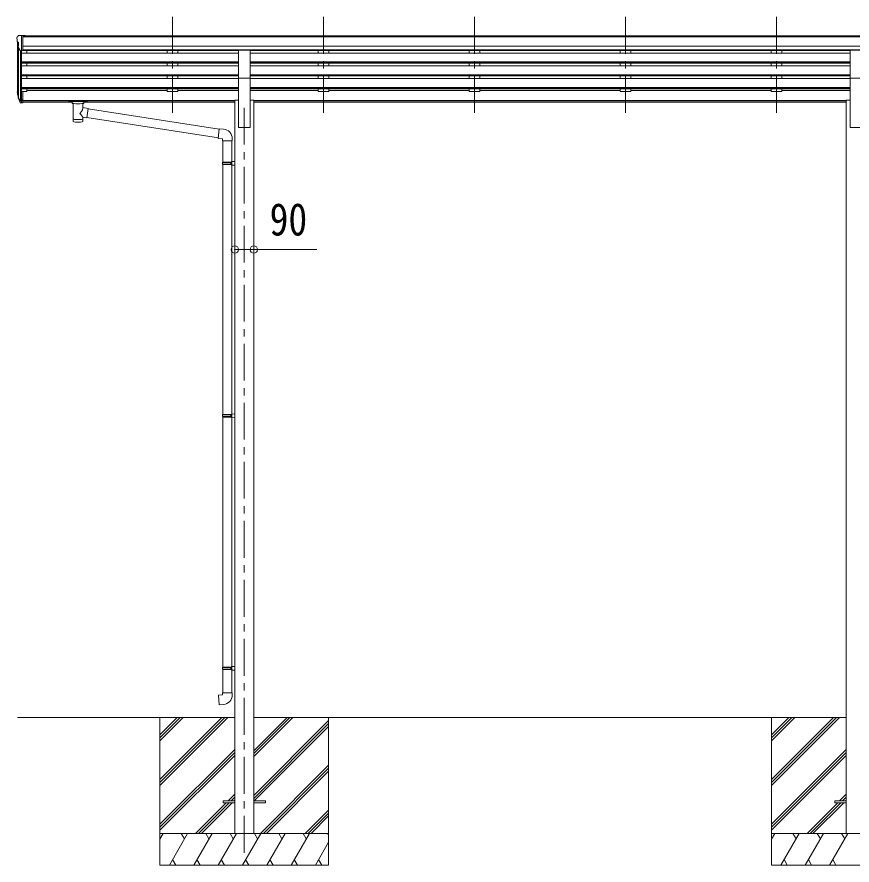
# Model space of a CAD drawing. Units: millimetres at full size, sheet at 1:35; some dimension numbers follow another scale. Extents: x -9837 to 9837, y -6790 to 6790.
# Drawn here: x -2113 to 1847, y -4175 to -151 of the extents above; entities that cross this region are included whole.
import ezdxf
from ezdxf.enums import TextEntityAlignment as Align

# ---------------------------------------------------------------- set-up
doc = ezdxf.new("R2010")
doc.units = ezdxf.units.MM
doc.header["$LTSCALE"] = 35
doc.header["$PDMODE"] = 32
doc.header["$PDSIZE"] = 35
doc.linetypes.add('CHAIN1', pattern=[8, 5, -1, 1, -1])
for name, color, linetype, lineweight in [('0-0_0', 7, 'Continuous', 9), ('0-1_本体', 5, 'CHAIN1', 9), ('0-3_ELV2', 4, 'Continuous', 9), ('0-6_OTH_LINE', 6, 'Continuous', 9), ('0-9_OUTLINE', 7, 'Continuous', 9)]:
    doc.layers.add(name, color=color, linetype=linetype, lineweight=lineweight)
doc.styles.add('ＭＳ ゴシック', font='')
doc.styles.get('ＭＳ ゴシック').set_extended_font_data('MS Gothic')

msp = doc.modelspace()

# ---------------------------------------------------------------- linework, layer by layer
at = {"layer": '0-0_0'}
for p, q in [((-2110.64, -3475.1), (-1079.84, -3475.1)), ((-1434.64, -3475.1), (-1434.64, -4175.1)), ((-1434.64, -3769.28), (-1140.46, -3475.1)), ((-1434.64, -3783.42), (-1126.32, -3475.1)), ((-1434.64, -3797.56), (-1112.18, -3475.1)), ((-1434.64, -3585.43), (-1324.31, -3475.1)), ((-1434.64, -3571.29), (-1338.45, -3475.1)), ((-1434.64, -3557.15), (-1352.59, -3475.1)), ((-989.44, -3475.1), (1820.16, -3475.1)), ((-989.44, -3660.73), (-803.81, -3475.1)), ((-989.44, -3646.59), (-817.95, -3475.1)), ((-989.44, -3632.45), (-832.09, -3475.1)), ((-989.44, -3844.58), (-634.64, -3489.78)), ((-634.64, -3475.1), (-634.64, -4175.1)), ((1465.36, -3475.1), (1465.36, -4175.1)), ((1465.36, -3769.28), (1759.54, -3475.1)), ((1465.36, -3783.42), (1773.68, -3475.1)), ((1465.36, -3797.56), (1787.82, -3475.1)), ((1465.36, -3585.43), (1575.69, -3475.1)), ((1465.36, -3571.29), (1561.55, -3475.1)), ((1465.36, -3557.15), (1547.41, -3475.1)), ((-989.44, -3858.72), (-634.64, -3503.92)), ((-987.18, -3870.6), (-634.64, -3518.07)), ((-1434.64, -3981.41), (-1079.84, -3626.61)), ((-1434.64, -3995.55), (-1079.84, -3640.75)), ((-1434.64, -4009.7), (-1079.84, -3654.9)), ((1465.36, -3981.41), (1820.16, -3626.61)), ((1465.36, -3995.55), (1820.16, -3640.75)), ((1465.36, -4009.7), (1820.16, -3654.9)), ((-957.83, -4025.1), (-634.64, -3701.91)), ((-943.69, -4025.1), (-634.64, -3716.05)), ((-929.55, -4025.1), (-634.64, -3730.2)), ((-1111.7, -3870.6), (-1079.84, -3838.74)), ((-1097.56, -3870.6), (-1079.84, -3852.89)), ((1788.3, -3870.6), (1820.16, -3838.74)), ((1802.44, -3870.6), (1820.16, -3852.89)), ((-1266.2, -4025.1), (-1120.7, -3879.6)), ((-1252.06, -4025.1), (-1106.56, -3879.6)), ((-1237.91, -4025.1), (-1092.41, -3879.6)), ((-1083.41, -3870.6), (-1079.84, -3867.03)), ((1633.8, -4025.1), (1779.3, -3879.6)), ((1647.94, -4025.1), (1793.44, -3879.6)), ((1662.09, -4025.1), (1807.59, -3879.6)), ((1816.59, -3870.6), (1820.16, -3867.03)), ((-745.7, -4025.1), (-634.64, -3914.04)), ((-731.56, -4025.1), (-634.64, -3928.19)), ((-717.41, -4025.1), (-634.64, -3942.33)), ((-634.64, -4025.1), (-1434.64, -4025.1)), ((-1434.64, -4052.6), (-1418.76, -4025.1)), ((-1389.89, -4175.1), (-1303.29, -4025.1)), ((-1318.29, -4051.08), (-1333.29, -4025.1)), ((-1274.42, -4175.1), (-1187.82, -4025.1)), ((-1202.82, -4051.08), (-1217.82, -4025.1)), ((-1158.95, -4175.1), (-1072.35, -4025.1)), ((-1087.35, -4051.08), (-1102.35, -4025.1)), ((-1043.48, -4175.1), (-956.88, -4025.1)), ((-971.88, -4051.08), (-986.88, -4025.1)), ((-928.01, -4175.1), (-841.41, -4025.1)), ((-856.41, -4051.08), (-871.41, -4025.1)), ((-812.54, -4175.1), (-725.94, -4025.1)), ((-755.94, -4025.1), (-740.94, -4051.08)), ((-640.47, -4025.1), (-634.64, -4035.2)), ((2265.36, -4025.1), (1465.36, -4025.1)), ((1465.36, -4052.6), (1481.24, -4025.1)), ((1510.11, -4175.1), (1596.71, -4025.1)), ((1581.71, -4051.08), (1566.71, -4025.1)), ((1625.58, -4175.1), (1712.18, -4025.1)), ((1697.18, -4051.08), (1682.18, -4025.1)), ((1741.05, -4175.1), (1827.65, -4025.1)), ((1812.65, -4051.08), (1797.65, -4025.1)), ((-697.07, -4175.1), (-634.64, -4066.96)), ((-1434.64, -4175.1), (-634.64, -4175.1)), ((-1374.9, -4149.12), (-1359.9, -4175.1)), ((-1259.43, -4149.12), (-1244.43, -4175.1)), ((-1143.95, -4149.12), (-1128.95, -4175.1)), ((-1028.48, -4149.12), (-1013.49, -4175.1)), ((-913.02, -4149.12), (-898.02, -4175.1)), ((-797.55, -4149.12), (-782.55, -4175.1)), ((-682.08, -4149.12), (-667.08, -4175.1)), ((1465.36, -4175.1), (2265.36, -4175.1)), ((1525.1, -4149.12), (1540.1, -4175.1)), ((1640.57, -4149.12), (1655.57, -4175.1)), ((1756.05, -4149.12), (1771.05, -4175.1))]:
    msp.add_line(p, q, dxfattribs=at)
at = {"layer": '0-1_本体'}
for p, q in [((-1374.64, -150.7), (-1374.64, -628.22)), ((-658.64, -150.7), (-658.64, -628.22)), ((57.36, -150.7), (57.36, -628.22)), ((773.36, -150.7), (773.36, -628.22)), ((1489.36, -150.7), (1489.36, -628.22)), ((-1034.64, -581.53), (-1034.64, -4125.1))]:
    msp.add_line(p, q, dxfattribs=at)
at = {"layer": '0-3_ELV2'}
for p, q in [((-2105.73, -238.79), (-2109.8, -244.6)), ((-2102.64, -238.22), (-2104.97, -238.36)), ((-2102.64, -238.22), (-2084.14, -238.22)), ((-2090.64, -311.21), (-2090.64, -238.22)), ((-2084.14, -238.22), (-2074.14, -238.31)), ((-2084.14, -310.21), (-2084.14, -238.22)), ((-2084.14, -239.82), (2904.86, -239.82)), ((-2074.14, -239.82), (-2074.14, -238.31)), ((-2112.64, -247.59), (-2112.64, -248.22)), ((-2110.64, -268.8), (-2110.64, -503.46)), ((-2110.11, -269.4), (-2104.79, -272.47)), ((-2104.64, -272.73), (-2104.64, -289.01)), ((-2084.14, -245.04), (2904.86, -245.04)), ((-2098.26, -309.39), (-2107.27, -293.8)), ((-2105.67, -296.57), (-2105.67, -530.17)), ((-2096.64, -310.73), (-2096.65, -548.6)), ((-2090.64, -311.21), (-2095.85, -310.89)), ((-2084.14, -310.21), (-2090.64, -310.21)), ((-2090.64, -311.21), (-2090.64, -503.83)), ((2914.86, -288.57), (-2084.14, -288.57)), ((2914.86, -306.42), (-2084.14, -306.42)), ((-1062.14, -309.67), (-2084.14, -309.67)), ((-2065.64, -309.67), (-2065.64, -322.18)), ((-1399.64, -309.67), (-1399.64, -322.18)), ((-1349.64, -309.67), (-1349.64, -322.08)), ((-1062.14, -440.65), (-1062.14, -308.85)), ((-1062.14, -308.85), (-1007.14, -308.85)), ((-1007.14, -440.65), (-1007.14, -308.85)), ((1837.86, -309.67), (-1007.14, -309.67)), ((-683.64, -309.67), (-683.64, -322.18)), ((-633.64, -309.67), (-633.64, -322.08)), ((32.36, -309.67), (32.36, -322.18)), ((82.36, -309.67), (82.36, -322.08)), ((748.36, -309.67), (748.36, -322.18)), ((798.36, -309.67), (798.36, -322.08)), ((1464.36, -309.67), (1464.36, -322.18)), ((1514.36, -309.67), (1514.36, -322.08)), ((1837.86, -440.65), (1837.86, -308.85)), ((1837.86, -308.85), (1892.86, -308.85)), ((-2090.64, -322.18), (-1062.14, -322.18)), ((1837.86, -322.18), (-1007.14, -322.18)), ((-2090.64, -364.06), (-1062.14, -364.06)), ((-2090.64, -365.55), (-1062.14, -365.55)), ((-2090.64, -369.87), (-1062.14, -369.87)), ((-2090.64, -382.73), (-1062.14, -382.73)), ((-2065.64, -369.87), (-2065.64, -382.73)), ((-1399.64, -369.87), (-1399.64, -382.73)), ((-1349.64, -369.87), (-1349.64, -382.73)), ((1837.86, -364.06), (-1007.14, -364.06)), ((1837.86, -365.55), (-1007.14, -365.55)), ((1837.86, -369.87), (-1007.14, -369.87)), ((1837.86, -382.73), (-1007.14, -382.73)), ((-683.64, -369.87), (-683.64, -382.73)), ((-633.64, -369.87), (-633.64, -382.73)), ((32.36, -369.87), (32.36, -382.73)), ((82.36, -369.87), (82.36, -382.73)), ((748.36, -369.87), (748.36, -382.73)), ((798.36, -369.87), (798.36, -382.73)), ((1464.36, -369.87), (1464.36, -382.73)), ((1514.36, -369.87), (1514.36, -382.73)), ((-2090.64, -424.61), (-1062.14, -424.61)), ((-2090.64, -426.1), (-1062.14, -426.1)), ((-2090.64, -430.42), (-1062.14, -430.42)), ((-2065.64, -430.42), (-2065.64, -443.28)), ((-1399.64, -430.42), (-1399.64, -443.18)), ((-1349.64, -430.42), (-1349.64, -443.28)), ((-1062.14, -440.65), (-1062.14, -675.1)), ((-1062.14, -440.65), (-1007.14, -440.65)), ((1837.86, -424.61), (-1007.14, -424.61)), ((1837.86, -426.1), (-1007.14, -426.1)), ((1837.86, -430.42), (-1007.14, -430.42)), ((-1007.14, -440.65), (-1007.14, -675.1)), ((-683.64, -430.42), (-683.64, -443.18)), ((-633.64, -430.42), (-633.64, -443.28)), ((32.36, -430.42), (32.36, -443.18)), ((82.36, -430.42), (82.36, -443.28)), ((748.36, -430.42), (748.36, -443.18)), ((798.36, -430.42), (798.36, -443.28)), ((1464.36, -430.42), (1464.36, -443.18)), ((1514.36, -430.42), (1514.36, -443.28)), ((1837.86, -440.65), (1837.86, -675.1)), ((1837.86, -440.65), (1892.86, -440.65)), ((-2090.64, -443.28), (-1062.14, -443.28)), ((1837.86, -443.28), (-1007.14, -443.28)), ((-2109.55, -518.01), (-2105.67, -525.96)), ((-2108.94, -516.64), (-2105.67, -523.7)), ((-2090.64, -485.15), (-1062.14, -485.15)), ((-2090.64, -486.65), (-1062.14, -486.65)), ((-2090.64, -490.97), (-1062.14, -490.97)), ((-2090.64, -503.83), (-2090.64, -558.6)), ((-2084.14, -503.83), (-2090.64, -503.83)), ((-2084.14, -503.83), (-2084.14, -557.86)), ((-2065.64, -504.46), (-2084.14, -504.46)), ((-2065.64, -490.97), (-2065.64, -504.46)), ((-2065.64, -499.51), (-1399.64, -499.51)), ((-1399.64, -490.97), (-1399.64, -504.46)), ((-1349.64, -504.46), (-1399.64, -504.46)), ((-1349.64, -490.97), (-1349.64, -504.46)), ((-1349.64, -499.51), (-1062.14, -499.51)), ((1837.86, -485.15), (-1007.14, -485.15)), ((1837.86, -486.65), (-1007.14, -486.65)), ((1837.86, -490.97), (-1007.14, -490.97)), ((-683.64, -499.51), (-1007.14, -499.51)), ((-683.64, -490.97), (-683.64, -504.46)), ((-633.64, -504.46), (-683.64, -504.46)), ((-633.64, -490.97), (-633.64, -504.46)), ((32.36, -499.51), (-633.64, -499.51)), ((32.36, -490.97), (32.36, -504.46)), ((82.36, -504.46), (32.36, -504.46)), ((82.36, -490.97), (82.36, -504.46)), ((748.36, -499.51), (82.36, -499.51)), ((748.36, -490.97), (748.36, -504.46)), ((798.36, -504.46), (748.36, -504.46)), ((798.36, -490.97), (798.36, -504.46)), ((1464.36, -499.51), (798.36, -499.51)), ((1464.36, -490.97), (1464.36, -504.46)), ((1514.36, -504.46), (1464.36, -504.46)), ((1514.36, -490.97), (1514.36, -504.46)), ((1837.86, -499.51), (1514.36, -499.51)), ((-2107.23, -529.29), (-2106.89, -533.69)), ((-2106.89, -533.69), (-2098.08, -557.24)), ((-2106.28, -533.13), (-2098.08, -549.31)), ((-2097.07, -548.18), (-2104.83, -532.77)), ((-2090.64, -548.86), (-2095.77, -548.86)), ((-2090.64, -550.66), (-2095.49, -550.66)), ((-2090.64, -558.6), (-2095.49, -558.6)), ((-2084.14, -543.96), (-2090.64, -543.96)), ((-2084.14, -548.84), (-2090.64, -548.84)), ((-2084.14, -557.86), (-2090.64, -557.86)), ((-2084.14, -546.53), (-1079.84, -546.53)), ((-2084.14, -547.93), (-1079.84, -547.93)), ((-1850.14, -555.61), (-2084.14, -555.61)), ((-1079.84, -555.61), (-1796.14, -555.61)), ((-1079.84, -546.1), (-1079.84, -4025.1)), ((-1079.84, -546.1), (-1062.14, -546.1)), ((-989.44, -546.1), (-1007.14, -546.1)), ((-989.44, -546.1), (-989.44, -4025.1)), ((1820.16, -546.53), (-989.44, -546.53)), ((1820.16, -547.93), (-989.44, -547.93)), ((1820.16, -555.61), (-989.44, -555.61)), ((1820.16, -546.1), (1820.16, -4025.1)), ((1820.16, -546.1), (1837.86, -546.1)), ((-1062.14, -675.1), (-1007.14, -675.1)), ((1837.86, -675.1), (1892.86, -675.1)), ((-1134.64, -3870.6), (-1134.64, -3879.6)), ((-1134.64, -3870.6), (-1079.84, -3870.6)), ((-1134.64, -3879.6), (-1079.84, -3879.6)), ((-989.44, -3870.6), (-934.64, -3870.6)), ((-989.44, -3879.6), (-934.64, -3879.6)), ((-934.64, -3870.6), (-934.64, -3879.6)), ((1765.36, -3870.6), (1765.36, -3879.6)), ((1765.36, -3870.6), (1820.16, -3870.6)), ((1765.36, -3879.6), (1820.16, -3879.6))]:
    msp.add_line(p, q, dxfattribs=at)
for centre, radius, start, end in [((-2104.91, -239.36), 1, 93.5, 145), ((-2109.64, -247.59), 3, 93, 180), ((-1910.64, -248.22), 202, 180, 184.94904), ((-2105.74, -265.03), 6.18, 185.7035, 224.99897), ((-2104.94, -272.73), 0.3, 0, 60), ((-2104.67, -292.3), 3, 94.7167, 210), ((-2104.94, -289.01), 0.3, 274.7167, 0), ((-2095.67, -307.89), 3, 210, 266.5), ((-2081.46, -508.9), 29.53, 186.50806, 197.98144), ((-2080.05, -507.14), 30.41, 187.1552, 198.19734)]:
    msp.add_arc(centre, radius, start, end, dxfattribs=at)
for centre, major_axis, ratio, start_param, end_param in [((-2021.99, -509.33), (-89.06, 1.43), 0.57596, 6.1962358, 6.3678173), ((-2022.78, -502.65), (87.93, 4.42), 0.541684, 3.0659337, 3.2228513), ((-2105.93, -529.29), (1.3, 0), 0.90356, 1.3700892, 3.347195), ((-2020.01, -513.1), (-89.07, 0), 0.90356, 0.2056023, 0.2515348), ((-2020.72, -509.23), (-88.05, 0), 0.90356, 0.2662965, 0.3003836), ((-2095.49, -547.95), (-3, 0), 0.90356, 0.5235988, 1.5707963), ((-2095.49, -555.89), (3, 0), 0.90356, 3.6651914, 4.712389), ((-2095.77, -547.5), (-1.5, 0), 0.90356, 0.5235988, 1.5707963)]:
    msp.add_ellipse(centre, major_axis=major_axis, ratio=ratio, start_param=start_param, end_param=end_param, dxfattribs=at)
at = {"layer": '0-6_OTH_LINE'}
msp.add_line((-1079.84, -1254.65), (-989.44, -1254.65), dxfattribs=at)
at = {"layer": '0-6_OTH_LINE', "lineweight": 18}
msp.add_line((-989.44, -1254.65), (-690.72, -1254.65), dxfattribs=at)
at = {"layer": '0-6_OTH_LINE'}
for p in [(-1079.84, -1254.65), (-989.44, -1254.65)]:
    msp.add_point(p, dxfattribs=at)
at = {"layer": '0-9_OUTLINE'}
for p, q in [((-1866.64, -548.7), (-1866.64, -554.46)), ((-1864.64, -548.04), (-1781.64, -548.04)), ((-1864.64, -550.22), (-1781.64, -550.22)), ((-1864.64, -555.12), (-1850.14, -555.12)), ((-1850.14, -560.77), (-1850.14, -554.22)), ((-1846.04, -561.69), (-1846.06, -647.13)), ((-1800.24, -580.43), (-1800.24, -561.69)), ((-1796.14, -560.77), (-1796.14, -554.22)), ((-1796.14, -555.12), (-1781.64, -555.12)), ((-1779.64, -548.7), (-1779.64, -554.46)), ((-1775.02, -584.34), (-1800.24, -580.43)), ((-1775.02, -584.34), (-1782.04, -629.6)), ((-1154.03, -682.74), (-1775.34, -586.35)), ((-1800.22, -647.13), (-1800.24, -626.46)), ((-1800.24, -626.77), (-1782.04, -629.6)), ((-1157.7, -724.67), (-1781.77, -627.86)), ((-1133.03, -682.7), (-1153.87, -680.88)), ((-1137.95, -738.45), (-1091.95, -738.45)), ((-1135.84, -738.45), (-1135.84, -839.17)), ((-1093.84, -738.45), (-1093.84, -836.61)), ((-1091.95, -738.45), (-1091.95, -727.53)), ((-1137.84, -841.17), (-1136.84, -839.17)), ((-1137.84, -841.17), (-1093.84, -841.17)), ((-1137.84, -841.17), (-1137.84, -849.17)), ((-1136.84, -839.17), (-1093.84, -839.17)), ((-1098.32, -841.17), (-1098.75, -839.17)), ((-1095.84, -836.67), (-1079.84, -836.2)), ((-1095.84, -838.67), (-1095.84, -836.67)), ((-1095.84, -838.67), (-1093.84, -838.67)), ((-1079.84, -836.2), (-1079.84, -854.14)), ((-1137.84, -849.17), (-1093.84, -849.17)), ((-1137.84, -849.17), (-1136.84, -851.17)), ((-1136.84, -851.17), (-1093.84, -851.17)), ((-1135.84, -851.17), (-1135.84, -2037.36)), ((-1095.84, -853.67), (-1095.84, -851.67)), ((-1095.84, -853.67), (-1079.84, -854.14)), ((-1093.84, -853.73), (-1093.84, -2034.8)), ((-1137.84, -2039.36), (-1136.84, -2037.36)), ((-1137.84, -2039.36), (-1093.84, -2039.36)), ((-1137.84, -2039.36), (-1137.84, -2047.36)), ((-1137.84, -2047.36), (-1093.84, -2047.36)), ((-1137.84, -2047.36), (-1136.84, -2049.36)), ((-1136.84, -2037.36), (-1093.84, -2037.36)), ((-1136.84, -2049.36), (-1093.84, -2049.36)), ((-1135.84, -2049.36), (-1135.84, -3235.54)), ((-1098.32, -2039.36), (-1098.75, -2037.36)), ((-1095.84, -2034.86), (-1079.84, -2034.39)), ((-1095.84, -2036.86), (-1095.84, -2034.86)), ((-1095.84, -2036.86), (-1093.84, -2036.86)), ((-1095.84, -2051.86), (-1095.84, -2049.86)), ((-1095.84, -2051.86), (-1079.84, -2052.33)), ((-1093.84, -2051.92), (-1093.84, -3232.99)), ((-1079.84, -2034.39), (-1079.84, -2052.33)), ((-1137.84, -3237.54), (-1136.84, -3235.54)), ((-1137.84, -3237.54), (-1093.84, -3237.54)), ((-1137.84, -3237.54), (-1137.84, -3245.54)), ((-1137.84, -3245.54), (-1093.84, -3245.54)), ((-1137.84, -3245.54), (-1136.84, -3247.54)), ((-1136.84, -3235.54), (-1093.84, -3235.54)), ((-1136.84, -3247.54), (-1093.84, -3247.54)), ((-1135.84, -3247.54), (-1135.84, -3357.54)), ((-1098.32, -3237.54), (-1098.75, -3235.54)), ((-1095.84, -3233.04), (-1079.84, -3232.57)), ((-1095.84, -3235.04), (-1095.84, -3233.04)), ((-1095.84, -3235.04), (-1093.84, -3235.04)), ((-1095.84, -3250.04), (-1095.84, -3248.04)), ((-1095.84, -3250.04), (-1079.84, -3250.51)), ((-1093.84, -3250.1), (-1093.84, -3357.54)), ((-1079.84, -3232.57), (-1079.84, -3250.51)), ((-1137.84, -3357.54), (-1091.84, -3357.54)), ((-1137.84, -3367.54), (-1137.84, -3357.54)), ((-1091.84, -3357.54), (-1091.84, -3368.46))]:
    msp.add_line(p, q, dxfattribs=at)
for points in [[(-1866.64, -548.7), (-1866.6, -548.51), (-1866.52, -548.37), (-1866.42, -548.28), (-1866.32, -548.22), (-1866.2, -548.17), (-1865.91, -548.11), (-1865.42, -548.06), (-1864.88, -548.04), (-1864.64, -548.04)], [(-1866.64, -554.46), (-1866.6, -554.66), (-1866.52, -554.79), (-1866.42, -554.89), (-1866.32, -554.95), (-1866.2, -554.99), (-1865.91, -555.05), (-1865.42, -555.1), (-1864.88, -555.12), (-1864.64, -555.12)], [(-1781.64, -548.04), (-1781.29, -548.04), (-1780.76, -548.07), (-1780.31, -548.12), (-1780, -548.2), (-1779.84, -548.3), (-1779.72, -548.43), (-1779.65, -548.61), (-1779.64, -548.7)], [(-1781.64, -555.12), (-1781.29, -555.12), (-1780.76, -555.09), (-1780.31, -555.04), (-1780, -554.97), (-1779.84, -554.87), (-1779.72, -554.73), (-1779.65, -554.55), (-1779.64, -554.46)], [(-1153.87, -680.88), (-1157.87, -726.7), (-1137.95, -728.45), (-1137.95, -738.45)], [(-1098.32, -841.17), (-1098.32, -849.17), (-1098.75, -851.17)], [(-1095.84, -851.67), (-1093.84, -851.67), (-1093.84, -838.67)], [(-1098.32, -2039.36), (-1098.32, -2047.36), (-1098.75, -2049.36)], [(-1095.84, -2049.86), (-1093.84, -2049.86), (-1093.84, -2036.86)], [(-1098.32, -3237.54), (-1098.32, -3245.54), (-1098.75, -3247.54)], [(-1095.84, -3248.04), (-1093.84, -3248.04), (-1093.84, -3235.04)], [(-1132.92, -3413.29), (-1153.76, -3415.11), (-1157.76, -3369.29), (-1137.84, -3367.54)]]:
    msp.add_lwpolyline(points, dxfattribs=at)
for centre, start, end in [((-1136.95, -727.53), 0, 85), ((-1136.84, -3368.46), 275, 0)]:
    msp.add_arc(centre, 45, start, end, dxfattribs=at)
for centre, major_axis, ratio, start_param, end_param in [((-1864.64, -550.44), (2, 0), 0.109601, 3.1415927, 4.712389), ((-1823.14, -560.68), (27.06, 0), 0.069685, 3.1415927, 6.2831853), ((-1823.14, -554.22), (27, 0), 0.070066, 6.2831853, 9.424778), ((-1812.14, -558.2), (16, 0), 0.361356, 6.2636979, 6.2831853), ((-1781.64, -550.44), (2, 0), 0.109601, 4.712389, 6.2831853), ((-1823.14, -606.97), (-22.81, -26.62), 0.234429, 1.6855472, 3.1268519), ((-1823.14, -634.69), (22.91, 0), 0.122865, 3.1415927, 6.2831853), ((-1820.59, -604.32), (20.32, -22.25), 0.045535, 0.0389954, 1.3075346), ((-1823.14, -647.13), (22.92, 0), 0.101955, 3.1415499, 6.2833984)]:
    msp.add_ellipse(centre, major_axis=major_axis, ratio=ratio, start_param=start_param, end_param=end_param, dxfattribs=at)

# ---------------------------------------------------------------- texts
at = {"layer": '0-6_OTH_LINE', "color": 7, "style": 'ＭＳ ゴシック', "width": 0.85}
msp.add_text('90', height=154, dxfattribs=at).set_placement((-914.55, -1233.91), align=Align.BOTTOM_LEFT)

doc.saveas('drawing.dxf')
